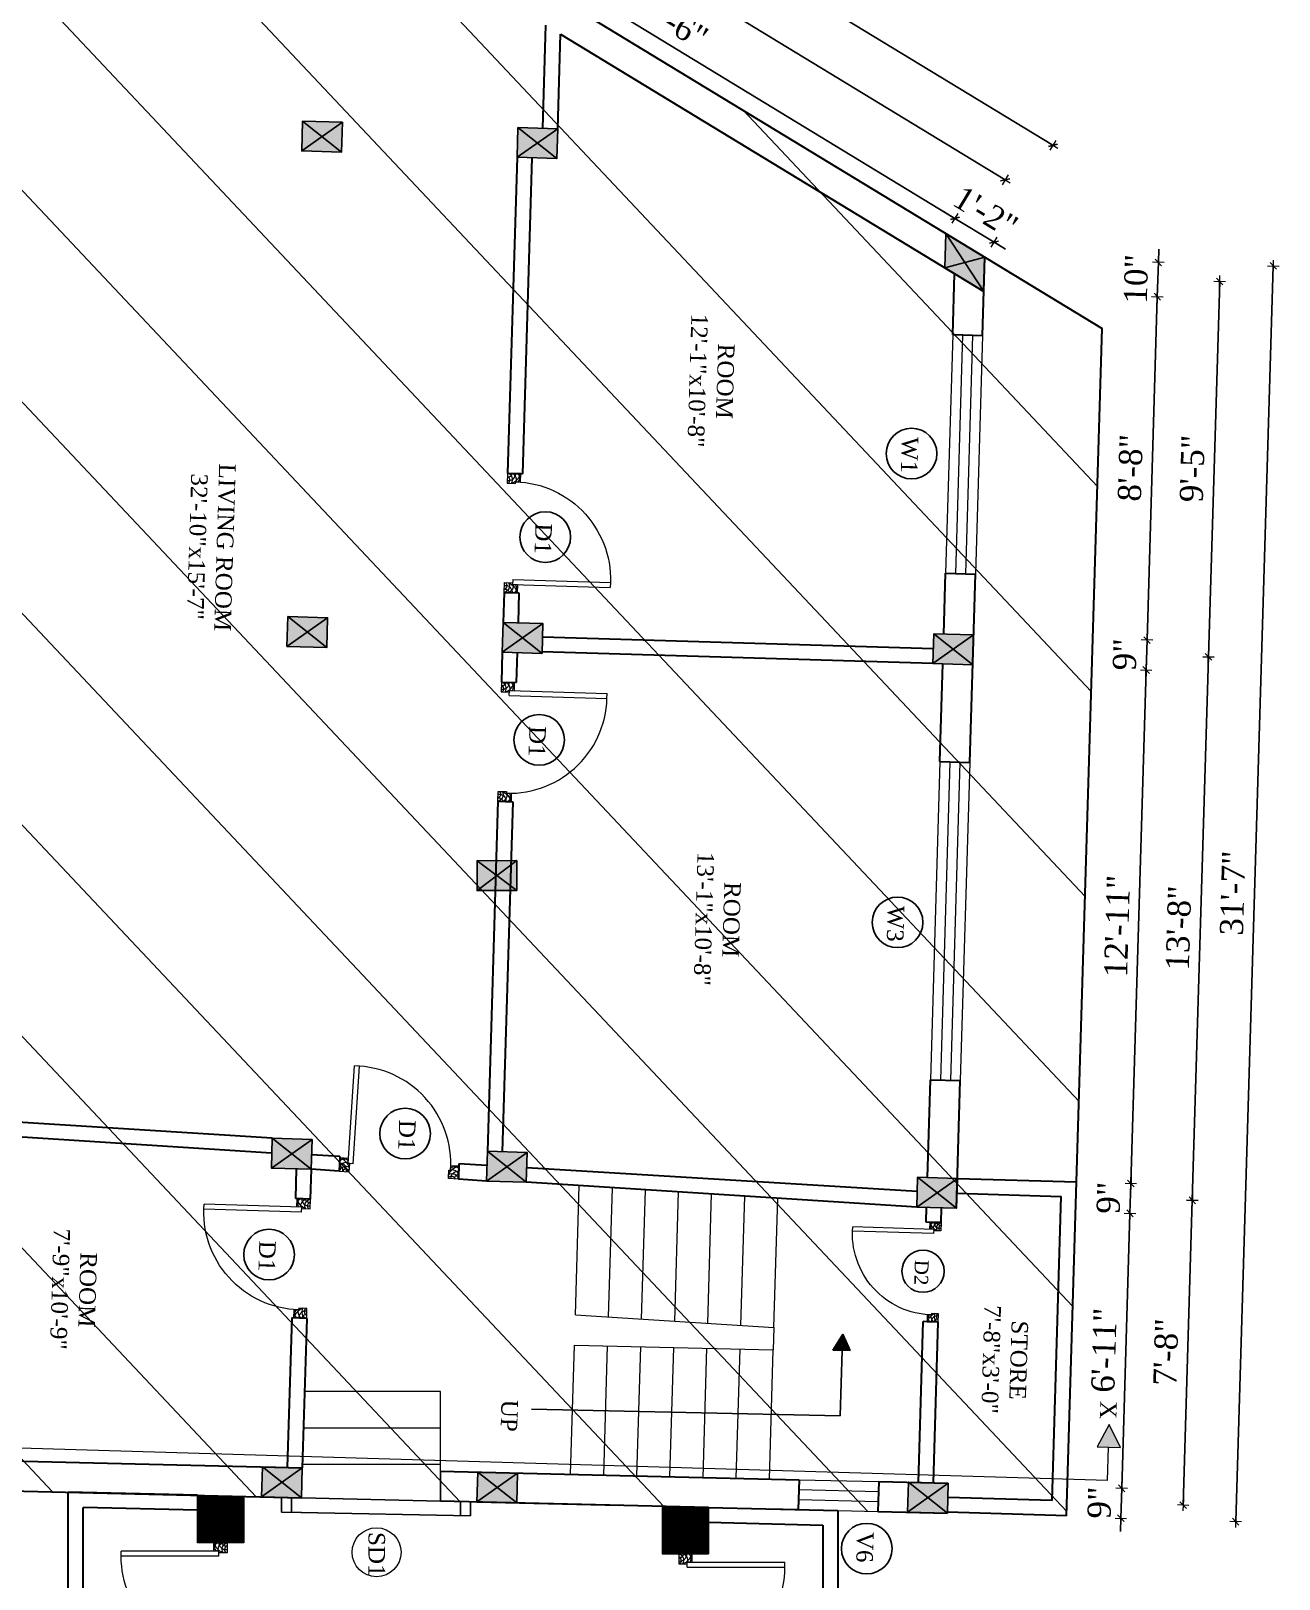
# Model space of a CAD drawing. Header units: inches. Extents: x 4069 to 291496, y -47643 to 12535.
# Drawn here: x 143218.1 to 143594.7, y -23100.2 to -22633.2 of the extents above; entities that cross this region are included whole.
import ezdxf

# ---------------------------------------------------------------- set-up
doc = ezdxf.new("R2010")
doc.units = ezdxf.units.IN
doc.header["$LTSCALE"] = 5
doc.header["$MEASUREMENT"] = 0
for name, color, linetype, lineweight in [('A-WALL', 7, 'Continuous', 9), ('Dimension', 7, 'Continuous', 18), ('DOOR', 62, 'Continuous', 0), ('Dw', 2, 'Continuous', 18), ('tefriş', 30, 'Continuous', 9)]:
    doc.layers.add(name, color=color, linetype=linetype, lineweight=lineweight)
doc.layers.add('dim line', color=7, linetype='Continuous', lineweight=15, true_color=0xfab2b2)
doc.layers.add('TEXT', color=6, linetype='Continuous')
doc.layers.add('WALL', color=7, linetype='Continuous')
doc.styles.add('ordinary', font='times.ttf')
doc.dimstyles.new('Copy of 96', dxfattribs={"dimtxt": 7, "dimasz": 4, "dimexe": 0.5, "dimexo": 0.5, "dimgap": 3, "dimtad": 1, "dimdec": 1, "dimzin": 11, "dimdsep": 46, "dimlunit": 4, "dimtxsty": 'ordinary', "dimblk": 'OBLIQUE', "dimcen": 0.09, "dimse1": 1, "dimse2": 1, "dimclrt": 6, "dimazin": 0, "dimtfac": 1, "dimtdec": 1, "dimtix": 1, "dimtmove": 2, "dimatfit": 3, "dimldrblk": 'leader', "dimfxl": 0.5, "dimfxlon": 1, "dimtolj": 1, "dimtzin": 0, "dimarcsym": 0})

# ---------------------------------------------------------------- blocks, each defined once
blk = doc.blocks.new('C1a')
at = {"color": 1, "ltscale": 5}
for p, q in [((18657.75, 4625.76), (18648.75, 4625.76)), ((18648.75, 4625.76), (18648.82, 4613.76)), ((18657.82, 4613.76), (18657.75, 4625.76)), ((18648.82, 4613.76), (18657.82, 4613.76))]:
    blk.add_line(p, q, dxfattribs=at)
blk = doc.blocks.new('c2a')
at = {"color": 1, "ltscale": 5}
for p, q in [((18091.63, 4625.76), (18084.82, 4613.76)), ((18101.98, 4625.76), (18091.63, 4625.76)), ((18095.17, 4613.76), (18101.98, 4625.76)), ((18084.82, 4613.76), (18095.17, 4613.76))]:
    blk.add_line(p, q, dxfattribs=at)
blk = doc.blocks.new('A$C27B36B59')
at = {"layer": 'DOOR'}
for p, q in [((0, 4), (0, 0)), ((2.5, 4), (0, 4)), ((0, 0), (3, 0)), ((2.5, 2.5), (2.5, 4)), ((3, 2.5), (2.5, 2.5)), ((3, 0), (3, 2.5))]:
    blk.add_line(p, q, dxfattribs=at)
for centre, radius, start, end in [((-1.4, -0.54), 4.75, 22.1411, 72.838), ((1.34, 2.09), 1.64, 45.138, 144.8948), ((2.21, 0.3), 2.49, 83.3149, 152.658), ((0.13, 0.37), 2.05, 349.4875, 93.6805), ((1.96, -0.47), 2.01, 58.7447, 166.495), ((-0.06, 0.32), 1.13, 343.542, 86.947), ((2.08, -0.4), 1.17, 38.2816, 160.1519)]:
    blk.add_arc(centre, radius, start, end, dxfattribs=at)
blk = doc.blocks.new('D2')
at = {"layer": 'DOOR'}
for p, q in [((74473.95, 24047.59), (74473.95, 24018.09)), ((74473.95, 24047.59), (74475.45, 24047.59)), ((74475.45, 24047.59), (74475.45, 24018.13))]:
    blk.add_line(p, q, dxfattribs=at)
blk.add_arc((74473.95, 24047.59), 29.5, 180, 272.9146, dxfattribs=at)
at = {"layer": 'DOOR', "xscale": -1, "rotation": 180}
blk.add_blockref('A$C27B36B59', (74441.95, 24050.09), dxfattribs=at)
at = {"layer": 'DOOR', "rotation": 180}
blk.add_blockref('A$C27B36B59', (74477.95, 24050.09), dxfattribs=at)
blk = doc.blocks.new('x-x')
at = {"ltscale": 5}
for points in [[(11364.03, -701.52), (11364.03, -694.51), (11357.15, -698.09)], [(11364.03, -1135.52), (11364.03, -1128.51), (11357.15, -1132.09)]]:
    blk.add_hatch(color=256, dxfattribs=at).paths.add_polyline_path(points)
for p, q in [((11364.03, -694.51), (11357.15, -698.09)), ((11364.03, -701.52), (11364.03, -694.51)), ((11357.15, -698.09), (11364.03, -701.52)), ((11374.13, -698.09), (11364.03, -698.09)), ((11374.13, -698.09), (11374.13, -1132.09)), ((11364.03, -1128.51), (11357.15, -1132.09)), ((11364.03, -1135.52), (11364.03, -1128.51)), ((11357.15, -1132.09), (11364.03, -1135.52)), ((11374.13, -1132.09), (11364.03, -1132.09))]:
    blk.add_line(p, q, dxfattribs=at)
at = {"layer": 'A-WALL', "color": 1, "ltscale": 5}
blk.add_line((11374.13, -1120.09), (11374.13, -1132.09), dxfattribs=at)
at = {"layer": 'TEXT', "style": 'ordinary'}
for p in [(11350.08, -700.97), (11350.08, -1134.1)]:
    blk.add_text('X', height=5, dxfattribs=at).set_placement(p)
blk = doc.blocks.new('oblique')
at = {"color": 0, "lineweight": -2}
blk.add_line((0.25, 0.25), (-0.25, -0.25), dxfattribs=at)
at = {"layer": 'dim line', "lineweight": 9}
for p, q in [((-0.4375, 0), (0.4375, 0)), ((0, 0.4375), (0, -0.4375))]:
    blk.add_line(p, q, dxfattribs=at)
blk = doc.blocks.new('*D4319')
at = {"layer": 'A-WALL', "color": 0, "lineweight": -2, "ltscale": 50, "transparency": 16777216}
blk.add_line((143317.13, -22580.41), (143496.95, -22689.74), dxfattribs=at)
at = {"layer": 'Defpoints', "color": 0, "ltscale": 50, "transparency": 16777216}
for p in [(143314.36, -22584.98), (143496.95, -22689.74), (143494.17, -22694.3)]:
    blk.add_point(p, dxfattribs=at)
at = {"layer": 'A-WALL', "color": 0, "lineweight": -2, "ltscale": 50, "transparency": 16777216, "xscale": 4, "yscale": 4, "zscale": 4}
for p, rotation in [((143317.13, -22580.41), 148.7014709242215), ((143496.95, -22689.74), 328.7014709242216)]:
    blk.add_blockref('oblique', p, dxfattribs=dict(at, rotation=rotation))
at = {"layer": 'A-WALL', "color": 6, "ltscale": 50, "transparency": 16777216, "insert": (143410.45, -22629.46), "char_height": 7, "attachment_point": 5, "rotation": 328.7015, "style": 'ordinary'}
blk.add_mtext('\\A1;17\'-6"', dxfattribs=at)
blk = doc.blocks.new('_OBLIQUE')
at = {"color": 0, "linetype": 'ByBlock'}
blk.add_line((-0.5, -0.5), (0.5, 0.5), dxfattribs=at)
blk = doc.blocks.new('leader')
at = {"layer": 'Dimension'}
for p, q in [((0, -4.33), (0, 4.33)), ((-4.42, 0), (4.42, 0))]:
    blk.add_line(p, q, dxfattribs=at)
blk = doc.blocks.new('*D4320')
at = {"layer": 'A-WALL', "color": 0, "lineweight": -2, "ltscale": 50, "transparency": 16777216}
for p, q in [((143496.95, -22689.74), (143493.53, -22687.66)), ((143496.95, -22689.74), (143508.74, -22696.91)), ((143508.74, -22696.91), (143512.16, -22698.99))]:
    blk.add_line(p, q, dxfattribs=at)
at = {"layer": 'Defpoints', "color": 0, "ltscale": 50, "transparency": 16777216}
for p in [(143494.17, -22694.3), (143508.74, -22696.91), (143505.97, -22701.47)]:
    blk.add_point(p, dxfattribs=at)
at = {"layer": 'A-WALL', "color": 0, "lineweight": -2, "ltscale": 50, "transparency": 16777216, "xscale": 4, "yscale": 4, "zscale": 4}
for p, rotation in [((143496.95, -22689.74), 328.7014709242216), ((143508.74, -22696.91), 148.7014709242215)]:
    blk.add_blockref('oblique', p, dxfattribs=dict(at, rotation=rotation))
at = {"layer": 'A-WALL', "color": 6, "ltscale": 50, "transparency": 16777216, "insert": (143506.22, -22687.77), "char_height": 7, "attachment_point": 5, "rotation": 328.7015, "style": 'ordinary'}
blk.add_mtext('\\A1;1\'-2"', dxfattribs=at)
blk = doc.blocks.new('*D4321')
at = {"layer": 'A-WALL', "color": 0, "lineweight": -2, "ltscale": 50, "transparency": 16777216}
blk.add_line((143512.1, -22678.11), (143320.49, -22561.61), dxfattribs=at)
at = {"layer": 'Defpoints', "color": 0, "ltscale": 50, "transparency": 16777216}
for p in [(143320.49, -22561.61), (143308.46, -22581.39), (143500.07, -22697.89)]:
    blk.add_point(p, dxfattribs=at)
at = {"layer": 'A-WALL', "color": 0, "lineweight": -2, "ltscale": 50, "transparency": 16777216, "xscale": 4, "yscale": 4, "zscale": 4}
for p, rotation in [((143320.49, -22561.61), 148.7014709223947), ((143512.1, -22678.11), 328.7014709223947)]:
    blk.add_blockref('oblique', p, dxfattribs=dict(at, rotation=rotation))
at = {"layer": 'A-WALL', "color": 6, "ltscale": 50, "transparency": 16777216, "insert": (143419.7, -22614.25), "char_height": 7, "attachment_point": 5, "rotation": 328.7015, "style": 'ordinary'}
blk.add_mtext('\\A1;18\'-8"', dxfattribs=at)
blk = doc.blocks.new('*D4323')
at = {"layer": 'A-WALL', "color": 0, "lineweight": -2, "ltscale": 50, "transparency": 16777216}
blk.add_line((143194.38, -22465.78), (143526.5, -22667.7), dxfattribs=at)
at = {"layer": 'Defpoints', "color": 0, "ltscale": 50, "transparency": 16777216}
for p in [(143173.84, -22499.55), (143526.5, -22667.7), (143505.97, -22701.47)]:
    blk.add_point(p, dxfattribs=at)
at = {"layer": 'A-WALL', "color": 0, "lineweight": -2, "ltscale": 50, "transparency": 16777216, "xscale": 4, "yscale": 4, "zscale": 4}
for p, rotation in [((143194.38, -22465.78), 148.7014709224015), ((143526.5, -22667.7), 328.7014709224015)]:
    blk.add_blockref('oblique', p, dxfattribs=dict(at, rotation=rotation))
at = {"layer": 'A-WALL', "color": 6, "ltscale": 50, "transparency": 16777216, "insert": (143363.85, -22561.13), "char_height": 7, "attachment_point": 5, "rotation": 328.7015, "style": 'ordinary'}
blk.add_mtext('\\A1;32\'-5"', dxfattribs=at)
blk = doc.blocks.new('*D4324')
at = {"layer": 'A-WALL', "color": 0, "lineweight": -2, "ltscale": 50, "transparency": 16777216}
for p, q in [((143558.32, -22703.04), (143558.43, -22699.04)), ((143558.32, -22703.04), (143558.01, -22713.38)), ((143558.01, -22713.38), (143557.89, -22717.38))]:
    blk.add_line(p, q, dxfattribs=at)
at = {"layer": 'Defpoints', "color": 0, "ltscale": 50, "transparency": 16777216}
for p in [(143505.97, -22701.47), (143505.66, -22711.82), (143558.01, -22713.38)]:
    blk.add_point(p, dxfattribs=at)
at = {"layer": 'A-WALL', "color": 0, "lineweight": -2, "ltscale": 50, "transparency": 16777216, "xscale": 4, "yscale": 4, "zscale": 4}
for p, rotation in [((143558.32, -22703.04), 268.2899854281703), ((143558.01, -22713.38), 88.28998542817027)]:
    blk.add_blockref('oblique', p, dxfattribs=dict(at, rotation=rotation))
at = {"layer": 'A-WALL', "color": 6, "ltscale": 50, "transparency": 16777216, "insert": (143551.6, -22708.01), "char_height": 7, "attachment_point": 5, "rotation": 88.29, "style": 'ordinary'}
blk.add_mtext('\\A1;10"', dxfattribs=at)
blk = doc.blocks.new('*D4325')
at = {"layer": 'A-WALL', "color": 0, "lineweight": -2, "ltscale": 50, "transparency": 16777216}
blk.add_line((143558.01, -22713.38), (143554.91, -22816.98), dxfattribs=at)
at = {"layer": 'Defpoints', "color": 0, "ltscale": 50, "transparency": 16777216}
for p in [(143505.66, -22711.82), (143502.56, -22815.42), (143554.91, -22816.98)]:
    blk.add_point(p, dxfattribs=at)
at = {"layer": 'A-WALL', "color": 0, "lineweight": -2, "ltscale": 50, "transparency": 16777216, "xscale": 4, "yscale": 4, "zscale": 4}
for p, rotation in [((143558.01, -22713.38), 88.28998542889815), ((143554.91, -22816.98), 268.2899854288981)]:
    blk.add_blockref('oblique', p, dxfattribs=dict(at, rotation=rotation))
at = {"layer": 'A-WALL', "color": 6, "ltscale": 50, "transparency": 16777216, "insert": (143549.9, -22764.99), "char_height": 7, "attachment_point": 5, "rotation": 88.29, "style": 'ordinary'}
blk.add_mtext('\\A1;8\'-8"', dxfattribs=at)
blk = doc.blocks.new('*D4326')
at = {"layer": 'A-WALL', "color": 0, "lineweight": -2, "ltscale": 50, "transparency": 16777216}
for p, q in [((143554.91, -22816.98), (143555.03, -22812.99)), ((143554.91, -22816.98), (143554.64, -22825.98)), ((143554.64, -22825.98), (143554.53, -22829.98))]:
    blk.add_line(p, q, dxfattribs=at)
at = {"layer": 'Defpoints', "color": 0, "ltscale": 50, "transparency": 16777216}
for p in [(143502.56, -22815.42), (143502.3, -22824.42), (143554.64, -22825.98)]:
    blk.add_point(p, dxfattribs=at)
at = {"layer": 'A-WALL', "color": 0, "lineweight": -2, "ltscale": 50, "transparency": 16777216, "xscale": 4, "yscale": 4, "zscale": 4}
for p, rotation in [((143554.91, -22816.98), 268.2899854288981), ((143554.64, -22825.98), 88.28998542889815)]:
    blk.add_blockref('oblique', p, dxfattribs=dict(at, rotation=rotation))
at = {"layer": 'A-WALL', "color": 6, "ltscale": 50, "transparency": 16777216, "insert": (143548.21, -22821.29), "char_height": 7, "attachment_point": 5, "rotation": 88.29, "style": 'ordinary'}
blk.add_mtext('\\A1;9"', dxfattribs=at)
blk = doc.blocks.new('*D4327')
at = {"layer": 'A-WALL', "color": 0, "lineweight": -2, "ltscale": 50, "transparency": 16777216}
blk.add_line((143554.64, -22825.98), (143550.02, -22980.91), dxfattribs=at)
at = {"layer": 'Defpoints', "color": 0, "ltscale": 50, "transparency": 16777216}
for p in [(143502.3, -22824.42), (143497.67, -22979.35), (143550.02, -22980.91)]:
    blk.add_point(p, dxfattribs=at)
at = {"layer": 'A-WALL', "color": 0, "lineweight": -2, "ltscale": 50, "transparency": 16777216, "xscale": 4, "yscale": 4, "zscale": 4}
for p, rotation in [((143554.64, -22825.98), 88.28998542889815), ((143550.02, -22980.91), 268.2899854288981)]:
    blk.add_blockref('oblique', p, dxfattribs=dict(at, rotation=rotation))
at = {"layer": 'A-WALL', "color": 6, "ltscale": 50, "transparency": 16777216, "insert": (143545.84, -22903.25), "char_height": 7, "attachment_point": 5, "rotation": 88.29, "style": 'ordinary'}
blk.add_mtext('\\A1;12\'-11"', dxfattribs=at)
blk = doc.blocks.new('*D4328')
at = {"layer": 'A-WALL', "color": 0, "lineweight": -2, "ltscale": 50, "transparency": 16777216}
for p, q in [((143550.02, -22980.91), (143549.75, -22989.91)), ((143550.02, -22980.91), (143550.14, -22976.91)), ((143549.75, -22989.91), (143549.63, -22993.91))]:
    blk.add_line(p, q, dxfattribs=at)
at = {"layer": 'Defpoints', "color": 0, "ltscale": 50, "transparency": 16777216}
for p in [(143497.67, -22979.35), (143497.4, -22988.34), (143549.75, -22989.91)]:
    blk.add_point(p, dxfattribs=at)
at = {"layer": 'A-WALL', "color": 0, "lineweight": -2, "ltscale": 50, "transparency": 16777216, "xscale": 4, "yscale": 4, "zscale": 4}
for p, rotation in [((143550.02, -22980.91), 268.2899854288981), ((143549.75, -22989.91), 88.28998542889815)]:
    blk.add_blockref('oblique', p, dxfattribs=dict(at, rotation=rotation))
at = {"layer": 'A-WALL', "color": 6, "ltscale": 50, "transparency": 16777216, "insert": (143543.32, -22985.21), "char_height": 7, "attachment_point": 5, "rotation": 88.29, "style": 'ordinary'}
blk.add_mtext('\\A1;9"', dxfattribs=at)
blk = doc.blocks.new('*D4329')
at = {"layer": 'A-WALL', "color": 0, "lineweight": -2, "ltscale": 50, "transparency": 16777216}
blk.add_line((143549.75, -22989.91), (143547.27, -23072.87), dxfattribs=at)
at = {"layer": 'Defpoints', "color": 0, "ltscale": 50, "transparency": 16777216}
for p in [(143497.4, -22988.34), (143494.92, -23071.31), (143547.27, -23072.87)]:
    blk.add_point(p, dxfattribs=at)
at = {"layer": 'A-WALL', "color": 0, "lineweight": -2, "ltscale": 50, "transparency": 16777216, "xscale": 4, "yscale": 4, "zscale": 4}
for p, rotation in [((143549.75, -22989.91), 88.28998542889815), ((143547.27, -23072.87), 268.2899854288981)]:
    blk.add_blockref('oblique', p, dxfattribs=dict(at, rotation=rotation))
at = {"layer": 'A-WALL', "color": 6, "ltscale": 50, "transparency": 16777216, "insert": (143541.95, -23031.19), "char_height": 7, "attachment_point": 5, "rotation": 88.29, "style": 'ordinary'}
blk.add_mtext('\\A1;6\'-11"', dxfattribs=at)
blk = doc.blocks.new('*D4330')
at = {"layer": 'A-WALL', "color": 0, "lineweight": -2, "ltscale": 50, "transparency": 16777216}
for p, q in [((143547.27, -23072.87), (143547.39, -23068.87)), ((143547.27, -23072.87), (143547.01, -23081.87)), ((143547.01, -23081.87), (143546.89, -23085.86))]:
    blk.add_line(p, q, dxfattribs=at)
at = {"layer": 'Defpoints', "color": 0, "ltscale": 50, "transparency": 16777216}
for p in [(143494.92, -23071.31), (143494.66, -23080.3), (143547.01, -23081.87)]:
    blk.add_point(p, dxfattribs=at)
at = {"layer": 'A-WALL', "color": 0, "lineweight": -2, "ltscale": 50, "transparency": 16777216, "xscale": 4, "yscale": 4, "zscale": 4}
for p, rotation in [((143547.27, -23072.87), 268.2899854288981), ((143547.01, -23081.87), 88.28998542889815)]:
    blk.add_blockref('oblique', p, dxfattribs=dict(at, rotation=rotation))
at = {"layer": 'A-WALL', "color": 6, "ltscale": 50, "transparency": 16777216, "insert": (143540.57, -23077.17), "char_height": 7, "attachment_point": 5, "rotation": 88.29, "style": 'ordinary'}
blk.add_mtext('\\A1;9"', dxfattribs=at)
blk = doc.blocks.new('*D4331')
at = {"layer": 'A-WALL', "color": 0, "lineweight": -2, "ltscale": 50, "transparency": 16777216}
blk.add_line((143565.81, -23077.93), (143568.55, -22985.97), dxfattribs=at)
at = {"layer": 'Defpoints', "color": 0, "ltscale": 50, "transparency": 16777216}
for p in [(143497.54, -22983.85), (143568.55, -22985.97), (143494.79, -23075.81)]:
    blk.add_point(p, dxfattribs=at)
at = {"layer": 'A-WALL', "color": 0, "lineweight": -2, "ltscale": 50, "transparency": 16777216, "xscale": 4, "yscale": 4, "zscale": 4}
for p, rotation in [((143568.55, -22985.97), 88.28998542811846), ((143565.81, -23077.93), 268.2899854281184)]:
    blk.add_blockref('oblique', p, dxfattribs=dict(at, rotation=rotation))
at = {"layer": 'A-WALL', "color": 6, "ltscale": 50, "transparency": 16777216, "insert": (143560.61, -23031.75), "char_height": 7, "attachment_point": 5, "rotation": 88.29, "style": 'ordinary'}
blk.add_mtext('\\A1;7\'-8"', dxfattribs=at)
blk = doc.blocks.new('*D4332')
at = {"layer": 'A-WALL', "color": 0, "lineweight": -2, "ltscale": 50, "transparency": 16777216}
blk.add_line((143568.55, -22985.97), (143573.45, -22822.04), dxfattribs=at)
at = {"layer": 'Defpoints', "color": 0, "ltscale": 50, "transparency": 16777216}
for p in [(143502.43, -22819.92), (143573.45, -22822.04), (143497.54, -22983.85)]:
    blk.add_point(p, dxfattribs=at)
at = {"layer": 'A-WALL', "color": 0, "lineweight": -2, "ltscale": 50, "transparency": 16777216, "xscale": 4, "yscale": 4, "zscale": 4}
for p, rotation in [((143573.45, -22822.04), 88.28998542889812), ((143568.55, -22985.97), 268.2899854288981)]:
    blk.add_blockref('oblique', p, dxfattribs=dict(at, rotation=rotation))
at = {"layer": 'A-WALL', "color": 6, "ltscale": 50, "transparency": 16777216, "insert": (143564.44, -22903.81), "char_height": 7, "attachment_point": 5, "rotation": 88.29, "style": 'ordinary'}
blk.add_mtext('\\A1;13\'-8"', dxfattribs=at)
blk = doc.blocks.new('*D4333')
at = {"layer": 'A-WALL', "color": 0, "lineweight": -2, "ltscale": 50, "transparency": 16777216}
blk.add_line((143573.45, -22822.04), (143576.83, -22708.77), dxfattribs=at)
at = {"layer": 'Defpoints', "color": 0, "ltscale": 50, "transparency": 16777216}
for p in [(143505.81, -22706.64), (143576.83, -22708.77), (143502.43, -22819.92)]:
    blk.add_point(p, dxfattribs=at)
at = {"layer": 'A-WALL', "color": 0, "lineweight": -2, "ltscale": 50, "transparency": 16777216, "xscale": 4, "yscale": 4, "zscale": 4}
for p, rotation in [((143576.83, -22708.77), 88.28998542889812), ((143573.45, -22822.04), 268.2899854288981)]:
    blk.add_blockref('oblique', p, dxfattribs=dict(at, rotation=rotation))
at = {"layer": 'A-WALL', "color": 6, "ltscale": 50, "transparency": 16777216, "insert": (143568.57, -22765.21), "char_height": 7, "attachment_point": 5, "rotation": 88.29, "style": 'ordinary'}
blk.add_mtext('\\A1;9\'-5"', dxfattribs=at)
blk = doc.blocks.new('*D4334')
at = {"layer": 'A-WALL', "color": 0, "lineweight": -2, "ltscale": 50, "transparency": 16777216}
blk.add_line((143592.99, -22704.07), (143581.68, -23082.9), dxfattribs=at)
at = {"layer": 'Defpoints', "color": 0, "ltscale": 50, "transparency": 16777216}
for p in [(143505.97, -22701.47), (143494.66, -23080.3), (143581.68, -23082.9)]:
    blk.add_point(p, dxfattribs=at)
at = {"layer": 'A-WALL', "color": 0, "lineweight": -2, "ltscale": 50, "transparency": 16777216, "xscale": 4, "yscale": 4, "zscale": 4}
for p, rotation in [((143592.99, -22704.07), 88.28998542889815), ((143581.68, -23082.9), 268.2899854288981)]:
    blk.add_blockref('oblique', p, dxfattribs=dict(at, rotation=rotation))
at = {"layer": 'A-WALL', "color": 6, "ltscale": 50, "transparency": 16777216, "insert": (143580.77, -22893.29), "char_height": 7, "attachment_point": 5, "rotation": 88.29, "style": 'ordinary'}
blk.add_mtext('\\A1;31\'-7"', dxfattribs=at)

msp = doc.modelspace()

# ---------------------------------------------------------------- hatches: boundary and pattern name
at = {"layer": 'A-WALL', "ltscale": 5}
h = msp.add_hatch(dxfattribs=at)
h.set_pattern_fill('ANSI31', color=256, angle=270)
h.set_pattern_definition([(315, (141778.61554, 1456.42736), (0.08838834765, 0.08838834765), [])])
h.paths.add_polyline_path([(143282.33668, -23075.27177), (143268.33668, -23075.27177), (143268.33668, -23089.27177), (143282.33668, -23089.27177)])
h = msp.add_hatch(dxfattribs=at)
h.set_pattern_fill('ANSI31', color=256, angle=270)
h.set_pattern_definition([(315, (141769.89787, 1343.48165), (0.08838834765, 0.08838834765), [])])
h.paths.add_polyline_path([(143408.61901, -23078.59637), (143408.61901, -23092.59637), (143422.61901, -23092.59637), (143422.61901, -23078.59637)])
at = {"layer": 'WALL', "linetype": 'ByBlock', "ltscale": 5, "true_color": 0xf8991e}
h = msp.add_hatch(dxfattribs=at)
h.set_pattern_fill('ANSI31', color=30, scale=350, angle=268.2899854)
h.set_pattern_definition([(313.29, (145999.725, -14471.315), (31.8453, 29.99899), [])])
h.paths.add_polyline_path([(143138.46977, -22478.04403), (143541.3401, -22722.97887), (143530.64367, -23081.26722), (143120.75431, -23071.44237)])
h = msp.add_hatch(color=30, dxfattribs=at)
h.dxf.hatch_style = 1
h.paths.add_polyline_path([(143305.96343, -22665.06671), (143300.10038, -22660.38967), (143299.83182, -22669.38566)])
h.paths.add_polyline_path([(143299.83182, -22669.38566), (143311.82647, -22669.74375), (143305.96343, -22665.06671)])
h.paths.add_polyline_path([(143305.96343, -22665.06671), (143311.82647, -22669.74375), (143312.09504, -22660.74776)])
h.paths.add_polyline_path([(143312.09504, -22660.74776), (143300.10038, -22660.38967), (143305.96343, -22665.06671)])
h = msp.add_hatch(color=30, dxfattribs=at)
h.dxf.hatch_style = 1
h.paths.add_polyline_path([(143370.93448, -22667.00637), (143365.07144, -22662.32933), (143364.80287, -22671.32532)])
h.paths.add_polyline_path([(143364.80287, -22671.32532), (143376.79752, -22671.68341), (143370.93448, -22667.00637)])
h.paths.add_polyline_path([(143370.93448, -22667.00637), (143376.79752, -22671.68341), (143377.06609, -22662.68742)])
h.paths.add_polyline_path([(143377.06609, -22662.68742), (143365.07144, -22662.32933), (143370.93448, -22667.00637)])
h = msp.add_hatch(color=30, dxfattribs=at)
h.dxf.hatch_style = 1
h.paths.add_polyline_path([(143499.91603, -22703.06051), (143493.86595, -22704.64862), (143505.65727, -22711.81744)])
h.paths.add_polyline_path([(143499.91603, -22703.06051), (143505.65727, -22711.81744), (143505.96612, -22701.47239)])
h.paths.add_polyline_path([(143505.96612, -22701.47239), (143494.17479, -22694.30357), (143499.91603, -22703.06051)])
h.paths.add_polyline_path([(143499.91603, -22703.06051), (143494.17479, -22694.30357), (143493.86595, -22704.64862)])
h = msp.add_hatch(color=30, dxfattribs=at)
h.dxf.hatch_style = 1
h.paths.add_polyline_path([(143301.50022, -22814.56656), (143295.63718, -22809.88952), (143295.36861, -22818.88551)])
h.paths.add_polyline_path([(143295.36861, -22818.88551), (143307.36327, -22819.2436), (143301.50022, -22814.56656)])
h.paths.add_polyline_path([(143301.50022, -22814.56656), (143307.36327, -22819.2436), (143307.63183, -22810.24761)])
h.paths.add_polyline_path([(143307.63183, -22810.24761), (143295.63718, -22809.88952), (143301.50022, -22814.56656)])
h = msp.add_hatch(color=30, dxfattribs=at)
h.dxf.hatch_style = 1
h.paths.add_polyline_path([(143366.47769, -22816.2912), (143360.61465, -22811.61416), (143360.34608, -22820.61015)])
h.paths.add_polyline_path([(143360.34608, -22820.61015), (143372.34074, -22820.96825), (143366.47769, -22816.2912)])
h.paths.add_polyline_path([(143366.47769, -22816.2912), (143372.34074, -22820.96825), (143372.60931, -22811.97225)])
h.paths.add_polyline_path([(143372.60931, -22811.97225), (143360.61465, -22811.61416), (143366.47769, -22816.2912)])
h = msp.add_hatch(color=30, dxfattribs=at)
h.dxf.hatch_style = 1
h.paths.add_polyline_path([(143496.43264, -22819.74049), (143490.56959, -22815.06345), (143490.30103, -22824.05944)])
h.paths.add_polyline_path([(143490.30103, -22824.05944), (143502.29568, -22824.41753), (143496.43264, -22819.74049)])
h.paths.add_polyline_path([(143496.43264, -22819.74049), (143502.29568, -22824.41753), (143502.56425, -22815.42154)])
h.paths.add_polyline_path([(143502.56425, -22815.42154), (143490.56959, -22815.06345), (143496.43264, -22819.74049)])
h = msp.add_hatch(color=30, dxfattribs=at)
h.dxf.hatch_style = 1
h.paths.add_polyline_path([(143352.74488, -22892.53066), (143358.74488, -22887.99367), (143352.74488, -22883.53049)])
h.paths.add_polyline_path([(143352.74488, -22892.53066), (143364.74488, -22892.45685), (143358.74488, -22887.99367)])
h.paths.add_polyline_path([(143364.74488, -22892.45685), (143364.74488, -22883.45668), (143358.74488, -22887.99367)])
h.paths.add_polyline_path([(143358.74488, -22887.99367), (143364.74488, -22883.45668), (143352.74488, -22883.53049)])
h = msp.add_hatch(color=30, dxfattribs=at)
h.dxf.hatch_style = 1
h.paths.add_polyline_path([(143296.80265, -22971.9167), (143290.93961, -22967.23966), (143290.67104, -22976.23565)])
h.paths.add_polyline_path([(143290.67104, -22976.23565), (143302.6657, -22976.59374), (143296.80265, -22971.9167)])
h.paths.add_polyline_path([(143296.80265, -22971.9167), (143302.6657, -22976.59374), (143302.93426, -22967.59775)])
h.paths.add_polyline_path([(143302.93426, -22967.59775), (143290.93961, -22967.23966), (143296.80265, -22971.9167)])
h = msp.add_hatch(color=30, dxfattribs=at)
h.dxf.hatch_style = 1
h.paths.add_polyline_path([(143361.71468, -22975.83362), (143355.85163, -22971.15658), (143355.58306, -22980.15257)])
h.paths.add_polyline_path([(143355.58306, -22980.15257), (143367.57772, -22980.51066), (143361.71468, -22975.83362)])
h.paths.add_polyline_path([(143361.71468, -22975.83362), (143367.57772, -22980.51066), (143367.84629, -22971.51467)])
h.paths.add_polyline_path([(143367.84629, -22971.51467), (143355.85163, -22971.15658), (143361.71468, -22975.83362)])
h = msp.add_hatch(color=30, dxfattribs=at)
h.dxf.hatch_style = 1
h.paths.add_polyline_path([(143491.53872, -22983.66745), (143485.67568, -22978.99041), (143485.40711, -22987.9864)])
h.paths.add_polyline_path([(143485.40711, -22987.9864), (143497.40177, -22988.34449), (143491.53872, -22983.66745)])
h.paths.add_polyline_path([(143491.53872, -22983.66745), (143497.40177, -22988.34449), (143497.67033, -22979.3485)])
h.paths.add_polyline_path([(143497.67033, -22979.3485), (143485.67568, -22978.99041), (143491.53872, -22983.66745)])
at = {"layer": 'WALL', "linetype": 'ByBlock', "ltscale": 5}
msp.add_hatch(color=2, dxfattribs=at).paths.add_polyline_path([(143463.08673, -23026.3702), (143465.34318, -23031.30088), (143460.09728, -23031.14426)])
at = {"layer": 'WALL', "linetype": 'ByBlock', "ltscale": 5, "true_color": 0xf8991e}
h = msp.add_hatch(color=30, dxfattribs=at)
h.dxf.hatch_style = 1
h.paths.add_polyline_path([(143287.71059, -23075.39913), (143293.8433, -23071.04321), (143287.97916, -23066.40297)])
h.paths.add_polyline_path([(143287.71059, -23075.39913), (143299.70745, -23075.68345), (143293.8433, -23071.04321)])
h.paths.add_polyline_path([(143299.70745, -23075.68345), (143299.97602, -23066.68728), (143293.8433, -23071.04321)])
h.paths.add_polyline_path([(143293.8433, -23071.04321), (143299.97602, -23066.68728), (143287.97916, -23066.40297)])
h = msp.add_hatch(color=30, dxfattribs=at)
h.dxf.hatch_style = 1
h.paths.add_polyline_path([(143352.69357, -23076.93918), (143358.82629, -23072.58326), (143352.96215, -23067.94302)])
h.paths.add_polyline_path([(143352.69357, -23076.93918), (143364.69043, -23077.2235), (143358.82629, -23072.58326)])
h.paths.add_polyline_path([(143364.69043, -23077.2235), (143364.959, -23068.22734), (143358.82629, -23072.58326)])
h.paths.add_polyline_path([(143358.82629, -23072.58326), (143364.959, -23068.22734), (143352.96215, -23067.94302)])
h = msp.add_hatch(color=30, dxfattribs=at)
h.dxf.hatch_style = 1
h.paths.add_polyline_path([(143482.65954, -23080.01929), (143488.79225, -23075.66337), (143482.92811, -23071.02313)])
h.paths.add_polyline_path([(143482.65954, -23080.01929), (143494.6564, -23080.30361), (143488.79225, -23075.66337)])
h.paths.add_polyline_path([(143494.6564, -23080.30361), (143494.92497, -23071.30745), (143488.79225, -23075.66337)])
h.paths.add_polyline_path([(143488.79225, -23075.66337), (143494.92497, -23071.30745), (143482.92811, -23071.02313)])

# ---------------------------------------------------------------- linework, layer by layer
at = {"color": 1, "ltscale": 5}
for p, q in [((143299.83182, -22669.38566), (143312.09504, -22660.74776)), ((143300.10038, -22660.38967), (143311.82647, -22669.74375)), ((143364.80287, -22671.32532), (143377.06609, -22662.68742)), ((143365.07144, -22662.32933), (143376.79752, -22671.68341)), ((143494.17479, -22694.30357), (143505.65727, -22711.81744)), ((143505.96612, -22701.47239), (143493.86595, -22704.64862)), ((143295.36861, -22818.88551), (143307.63183, -22810.24761)), ((143295.63718, -22809.88952), (143307.36327, -22819.2436)), ((143360.34608, -22820.61015), (143372.60931, -22811.97225)), ((143360.61465, -22811.61416), (143372.34074, -22820.96825)), ((143490.30103, -22824.05944), (143502.56425, -22815.42154)), ((143490.56959, -22815.06345), (143502.29568, -22824.41753)), ((143352.74488, -22892.53066), (143364.74488, -22883.45668)), ((143352.74488, -22883.53049), (143364.74488, -22892.45685)), ((143290.93961, -22967.23966), (143302.6657, -22976.59374)), ((143290.67104, -22976.23565), (143302.93426, -22967.59775)), ((143355.58306, -22980.15257), (143367.84629, -22971.51467)), ((143355.85163, -22971.15658), (143367.57772, -22980.51066)), ((143485.40711, -22987.9864), (143497.67033, -22979.3485)), ((143485.67568, -22978.99041), (143497.40177, -22988.34449)), ((143433.47236, -22985.02714), (143433.49358, -22984.69272)), ((143287.71059, -23075.39913), (143299.97602, -23066.68728)), ((143299.70745, -23075.68345), (143287.97916, -23066.40297)), ((143352.69357, -23076.93918), (143364.959, -23068.22734)), ((143352.96215, -23067.94302), (143364.69043, -23077.2235)), ((143482.65954, -23080.01929), (143494.92497, -23071.30745)), ((143482.92811, -23071.02313), (143494.6564, -23080.30361))]:
    msp.add_line(p, q, dxfattribs=at)
at = {"layer": 'A-WALL', "lineweight": 30}
for p, q in [((143138.46977, -22478.04403), (143541.3401, -22722.97887)), ((143372.5681, -22662.55314), (143373.49615, -22631.46687)), ((143377.06609, -22662.68742), (143377.9179, -22634.15518)), ((143377.9179, -22634.15518), (143505.65727, -22711.81744)), ((143364.80287, -22671.32532), (143361.95749, -22766.6342)), ((143369.30086, -22671.45961), (143366.45549, -22766.76849)), ((143505.26128, -22725.0815), (143505.96612, -22701.47239)), ((143496.26529, -22724.81293), (143496.81378, -22706.44082)), ((143533.6543, -22980.42278), (143541.3401, -22722.97887)), ((143496.26529, -22724.81293), (143505.26128, -22725.0815)), ((143361.95749, -22766.6342), (143366.45549, -22766.76849)), ((143493.56826, -22815.15297), (143494.11674, -22796.78086)), ((143494.11674, -22796.78086), (143503.11274, -22797.04943)), ((143501.41537, -22853.90439), (143503.11274, -22797.04943)), ((143360.88322, -22802.61817), (143360.61465, -22811.61416)), ((143360.88322, -22802.61817), (143365.38122, -22802.75245)), ((143365.38122, -22802.75245), (143365.11265, -22811.74845)), ((143490.43531, -22819.56144), (143372.48786, -22816.04021)), ((143360.34608, -22820.61015), (143360.07751, -22829.60615)), ((143364.84408, -22820.74444), (143364.57551, -22829.74043)), ((143490.30103, -22824.05944), (143372.35358, -22820.53821)), ((143492.41938, -22853.63582), (143493.29969, -22824.14896)), ((143360.07751, -22829.60615), (143364.57551, -22829.74043)), ((143492.41938, -22853.63582), (143501.41537, -22853.90439)), ((143359.00324, -22865.59011), (143355.85163, -22971.15658)), ((143359.00324, -22865.59011), (143363.50124, -22865.7244)), ((143363.50124, -22865.7244), (143360.34963, -22971.29086)), ((143488.67434, -22979.07993), (143489.55465, -22949.59307)), ((143489.55465, -22949.59307), (143498.55064, -22949.86164)), ((143497.40177, -22988.34449), (143498.55064, -22949.86164)), ((143290.93961, -22967.23966), (143172.11157, -22959.70366)), ((143290.65479, -22971.73064), (143171.82676, -22964.19463)), ((143298.1677, -22976.45946), (143297.89913, -22985.45545)), ((143302.6657, -22976.59374), (143302.39713, -22985.58974)), ((143311.15244, -22977.1645), (143302.6657, -22976.59374)), ((143311.28303, -22972.79048), (143302.79453, -22972.27826)), ((143311.28303, -22972.79048), (143311.15244, -22977.1645)), ((143347.2343, -22974.95985), (143347.09632, -22979.58181)), ((143355.7228, -22975.47206), (143347.2343, -22974.95985)), ((143485.54684, -22983.30589), (143367.70655, -22976.19518)), ((143355.58306, -22980.15257), (143347.09632, -22979.58181)), ((143485.40711, -22987.9864), (143367.57772, -22980.51066)), ((143497.67033, -22979.3485), (143533.6543, -22980.42278)), ((143530.64697, -23081.15656), (143533.6543, -22980.42278)), ((143302.39713, -22985.58974), (143297.89913, -22985.45545)), ((143497.53605, -22983.8465), (143529.02202, -22984.78649)), ((143526.28326, -23076.52428), (143529.02202, -22984.78649)), ((143488.27149, -22992.57392), (143488.40577, -22988.07593)), ((143492.76949, -22992.70821), (143492.90377, -22988.21021)), ((143492.76949, -22992.70821), (143488.27149, -22992.57392)), ((143296.82486, -23021.43942), (143295.47802, -23066.553)), ((143301.32285, -23021.5737), (143296.82486, -23021.43942)), ((143301.32285, -23021.5737), (143299.97602, -23066.68728)), ((143485.92733, -23071.09421), (143487.37626, -23022.56056)), ((143491.87426, -23022.69485), (143487.37626, -23022.56056)), ((143490.42532, -23071.22849), (143491.87426, -23022.69485)), ((143157.01346, -23063.29917), (143299.97602, -23066.68728)), ((143341.70745, -23067.67629), (143449.93675, -23070.24126)), ((143120.75431, -23071.44237), (143299.70745, -23075.68345)), ((143229.33668, -23416.85764), (143229.33668, -23074.01571)), ((143268.33668, -23074.93998), (143229.33668, -23074.01571)), ((143449.93675, -23070.24126), (143449.66818, -23079.23742)), ((143473.93047, -23070.80989), (143473.66189, -23079.80605)), ((143473.93047, -23070.80989), (143494.92497, -23071.30745)), ((143233.83668, -23414.40771), (143233.83668, -23078.62362)), ((143268.33668, -23079.44124), (143233.83668, -23078.62362)), ((143422.61901, -23078.59637), (143341.70745, -23076.67882)), ((143352.69357, -23076.93918), (143395.68345, -23077.95801)), ((143422.61901, -23092.59637), (143422.61901, -23078.59637)), ((143422.61901, -23078.59637), (143461.61901, -23079.52064)), ((143440.61901, -23079.02296), (143449.66818, -23079.23742)), ((143526.28326, -23076.52428), (143494.79729, -23075.58429)), ((143422.61901, -23083.09763), (143457.11901, -23083.91526)), ((143457.11901, -23083.91526), (143457.11901, -23164.98263)), ((143461.61901, -23079.52064), (143461.61901, -23160.48263)), ((143473.66189, -23079.80605), (143494.6564, -23080.30361)), ((143530.64697, -23081.15656), (143494.663, -23080.08229))]:
    msp.add_line(p, q, dxfattribs=at)
at = {"layer": 'A-WALL', "ltscale": 5}
for p, q in [((143341.70745, -23043.67882), (143300.66292, -23043.67882)), ((143341.70745, -23076.67882), (143341.70745, -23043.67882)), ((143341.70745, -23054.67882), (143300.33452, -23054.67882)), ((143341.70745, -23065.67882), (143300.00613, -23065.67882)), ((143341.70745, -23067.67629), (143341.70745, -23076.67882))]:
    msp.add_line(p, q, dxfattribs=at)
for points in [[(143282.33668, -23075.27177), (143282.33668, -23089.27177), (143268.33668, -23089.27177), (143268.33668, -23075.27177)], [(143408.61901, -23078.59637), (143408.61901, -23092.59637), (143422.61901, -23092.59637), (143422.61901, -23078.59637)]]:
    msp.add_lwpolyline(points, close=True, dxfattribs=at)
msp.add_circle((143322.41613, -23092.15047), 7.38406, dxfattribs=at)
at = {"layer": 'Dw', "color": 3}
for p, q in [((143496.26529, -22724.81293), (143494.11674, -22796.78086)), ((143499.26396, -22724.90245), (143497.11541, -22796.87039)), ((143502.26262, -22724.99197), (143500.11407, -22796.95991)), ((143505.26128, -22725.0815), (143503.11274, -22797.04943)), ((143492.41938, -22853.63582), (143489.55465, -22949.59307)), ((143495.41805, -22853.72535), (143492.55331, -22949.68259)), ((143498.41671, -22853.81487), (143495.55198, -22949.77212)), ((143501.41537, -22853.90439), (143498.55064, -22949.86164)), ((143449.838, -23073.23976), (143473.83172, -23073.80839)), ((143449.90908, -23070.2406), (143473.9028, -23070.80923)), ((143449.69585, -23079.23807), (143473.68956, -23079.80671)), ((143449.76692, -23076.23892), (143473.76064, -23076.80755))]:
    msp.add_line(p, q, dxfattribs=at)
at = {"layer": 'tefriş', "ltscale": 5}
for p, q in [((143382.39086, -23020.50696), (143383.55466, -22981.52433)), ((143392.43247, -23021.14405), (143393.59626, -22982.16142)), ((143402.36195, -23021.77403), (143403.52574, -22982.7914)), ((143412.38113, -23022.4097), (143413.54492, -22983.42707)), ((143422.35545, -23023.04253), (143423.51925, -22984.0599)), ((143432.32978, -23023.67536), (143433.49358, -22984.69272)), ((143442.30411, -23024.30818), (143443.46791, -22985.32555)), ((143382.39086, -23020.50696), (143442.30411, -23024.30818)), ((143442.30411, -23024.30818), (143442.10298, -23031.04539)), ((143380.95413, -23068.60641), (143382.11793, -23029.62378)), ((143382.11793, -23029.62378), (143442.10298, -23031.04539)), ((143390.95114, -23068.84333), (143392.11493, -23029.8607)), ((143400.94814, -23069.08026), (143402.11194, -23030.09763)), ((143410.94704, -23069.31722), (143412.11083, -23030.33459)), ((143420.94215, -23069.5541), (143422.10595, -23030.57147)), ((143430.93915, -23069.79102), (143432.10295, -23030.80839)), ((143440.93918, -23070.02802), (143442.10298, -23031.04539))]:
    msp.add_line(p, q, dxfattribs=at)
at = {"layer": 'TEXT'}
for centre, radius in [((143483.83985, -22760.70786), 7.64038), ((143373.30827, -22785.86603), 7.64038), ((143371.48108, -22847.06968), 7.64038), ((143479.61844, -22902.1085), 7.64038), ((143331.02583, -22965.83288), 7.64038), ((143289.97208, -23002.34188), 7.64038), ((143487.3189, -23007.35671), 6.36673), ((143470.33672, -23091.05081), 7.64038)]:
    msp.add_circle(centre, radius, dxfattribs=at)
at = {"layer": 'WALL', "color": 2, "linetype": 'ByBlock', "ltscale": 5}
for p, q in [((143460.09728, -23031.14426), (143463.08673, -23026.3702)), ((143463.08673, -23026.3702), (143465.34318, -23031.30088)), ((143465.34318, -23031.30088), (143460.09728, -23031.14426)), ((143462.94167, -23031.22918), (143462.35052, -23051.03035)), ((143369.18868, -23048.94185), (143462.35052, -23051.03035))]:
    msp.add_line(p, q, dxfattribs=at)
at = {"layer": 'WALL', "color": 2, "linetype": 'ByBlock'}
for p, q in [((143293.70745, -23075.54125), (143293.70745, -23080.05551)), ((143296.70745, -23075.61235), (143296.70745, -23080.11361)), ((143299.70745, -23075.68345), (143341.70745, -23076.67882)), ((143347.70745, -23076.82101), (143347.70745, -23081.12109)), ((143350.70745, -23076.89211), (143350.70745, -23081.17964)), ((143299.70745, -23080.18471), (143293.70745, -23080.04251)), ((143299.60083, -23080.18218), (143350.70745, -23081.17964))]:
    msp.add_line(p, q, dxfattribs=at)
at = {"layer": 'WALL', "color": 2, "linetype": 'ByBlock', "ltscale": 5}
for points in [[(143300.10038, -22660.38967), (143299.83182, -22669.38566), (143311.82647, -22669.74375), (143312.09504, -22660.74776)], [(143365.07144, -22662.32933), (143364.80287, -22671.32532), (143376.79752, -22671.68341), (143377.06609, -22662.68742)], [(143494.17479, -22694.30357), (143493.86595, -22704.64862), (143505.65727, -22711.81744), (143505.96612, -22701.47239)], [(143295.63718, -22809.88952), (143295.36861, -22818.88551), (143307.36327, -22819.2436), (143307.63183, -22810.24761)], [(143360.61465, -22811.61416), (143360.34608, -22820.61015), (143372.34074, -22820.96825), (143372.60931, -22811.97225)], [(143490.56959, -22815.06345), (143490.30103, -22824.05944), (143502.29568, -22824.41753), (143502.56425, -22815.42154)], [(143364.74488, -22883.45668), (143352.74488, -22883.53049), (143352.74488, -22892.53066), (143364.74488, -22892.45685)], [(143290.93961, -22967.23966), (143290.67104, -22976.23565), (143302.6657, -22976.59374), (143302.93426, -22967.59775)], [(143355.85163, -22971.15658), (143355.58306, -22980.15257), (143367.57772, -22980.51066), (143367.84629, -22971.51467)], [(143485.67568, -22978.99041), (143485.40711, -22987.9864), (143497.40177, -22988.34449), (143497.67033, -22979.3485)], [(143299.97602, -23066.68728), (143287.97916, -23066.40297), (143287.71059, -23075.39913), (143299.70745, -23075.68345)], [(143364.959, -23068.22734), (143352.96215, -23067.94302), (143352.69357, -23076.93918), (143364.69043, -23077.2235)], [(143494.92497, -23071.30745), (143482.92811, -23071.02313), (143482.65954, -23080.01929), (143494.6564, -23080.30361)]]:
    msp.add_lwpolyline(points, close=True, dxfattribs=at)

# ---------------------------------------------------------------- block references
at = {"layer": 'A-WALL', "color": 1, "rotation": 268.2899854281289}
msp.add_blockref('x-x', (144580.16443, -11722.30029), dxfattribs=at)
at = {"layer": 'WALL', "color": 2, "linetype": 'ByBlock', "ltscale": 5}
for name, p, rotation in [('c2a', (139422.13857, -4479.85928), 268.2899854281289), ('C1a', (138738.98571, -4234.71144), 270), ('C1a', (139232.77323, -4288.21002), 268.2899854281289), ('C1a', (139297.75621, -4289.75007), 268.2899854281578), ('C1a', (139427.72218, -4292.83018), 268.2899854281289)]:
    msp.add_blockref(name, p, dxfattribs=dict(at, rotation=rotation))
at = {"layer": 'WALL', "color": 2, "linetype": 'ByBlock', "xscale": -1}
for p, rotation in [((169622.75377, 50924.48745), 88.28998542812892), ((117040.52657, -96712.69535), 268.2899854281289), ((119227.24877, -97567.223), 269.9999999998168)]:
    msp.add_blockref('D2', p, dxfattribs=dict(at, rotation=rotation))
at = {"layer": 'WALL', "color": 2, "linetype": 'ByBlock'}
for p, rotation in [((165176.96184, -97992.06689), 88.28998542812889), ((219235.03372, -3978.84362), 176.1524916298231), ((167463.70693, -97570.54759), 89.99999999999999)]:
    msp.add_blockref('D2', p, dxfattribs=dict(at, rotation=rotation))
at = {"layer": 'WALL', "color": 2, "linetype": 'ByBlock', "xscale": -0.8332999999984168, "yscale": 0.8333000000000083, "zscale": 0.8333, "rotation": 268.2899854281289}
msp.add_blockref('D2', (121608.75275, -84429.50532), dxfattribs=at)

# ---------------------------------------------------------------- texts
at = {"layer": 'TEXT', "style": 'ordinary'}
for s, height, rotation, p in [('W1', 5, 268.2903735, (143480.92728, -22755.58567)), ('D1', 5, 268.2895973, (143370.36786, -22781.67842)), ('D1', 5, 268.2903735, (143368.54216, -22842.83007)), ('W3', 5, 268.2903735, (143476.70587, -22896.98631)), ('D1', 5, 268.2895973, (143329.22546, -22961.62723)), ('D1', 5, 268.2903735, (143287.03317, -22998.10227)), ('D2', 4.1665, 268.2895973, (143484.86866, -23003.86717)), ('UP', 5, 268.2895973, (143360.1157, -23046.06162)), ('SD1', 5, 270, (143319.97201, -23086.03295)), ('V6', 5, 268.2903735, (143467.42415, -23085.92861))]:
    msp.add_text(s, height=height, rotation=rotation, dxfattribs=at).set_placement(p)
at = {"layer": 'TEXT', "char_height": 5, "attachment_point": 8, "rotation": 268.2895973, "style": 'ordinary'}
for s, insert in [('ROOM\\P12\'-1"x10\'-8"', (143416.74793, -22738.56698)), ('LIVING ROOM\\P32\'-10"x15\'-7"', (143265.76556, -22788.67251)), ('ROOM\\P13\'-1"x10\'-8"', (143418.62653, -22900.96581)), ('ROOM\\P7\'-9"x10\'-9"', (143224.34085, -23012.64527)), ('STORE\\P7\'-8"x3\'-0"', (143505.29664, -23033.86088))]:
    msp.add_mtext_dynamic_manual_height_columns(s, width=101.5687276, gutter_width=1720.71691, heights=[0], dxfattribs=dict(at, insert=insert))

# ---------------------------------------------------------------- dimensions: what is measured, and where the dimension line sits
at = {"layer": 'A-WALL', "ltscale": 50}
for p1, p2, distance, picture, middle in [((143173.84375, -22499.55051), (143505.96612, -22701.47239), 39.52759, '*D4323', (143363.8476, -22561.1304)), ((143500.07045, -22697.88798), (143308.4614, -22581.39459), -23.15088, '*D4321', (143419.70094, -22614.25368)), ((143505.96612, -22701.47239), (143505.65727, -22711.81744), 52.37244, '*D4324', (143551.60317, -22708.01199)), ((143494.79068, -23075.80553), (143497.53605, -22983.8465), -71.04877, '*D4331', (143560.61277, -23031.7501))]:
    dim = msp.add_aligned_dim(p1=p1, p2=p2, distance=distance, dimstyle='Copy of 96', override={"dimdec": 0, "dimblk": 'oblique', "dimtdec": 0, "dimarcsym": 1}, dxfattribs=at)
    dim.commit()
    dim.dimension.update_dxf_attribs({"geometry": picture, "text_midpoint": middle})
for base, p1, p2, angle, picture, middle in [((143496.9499, -22689.73904), (143314.35706, -22584.979), (143494.17479, -22694.30357), 148.7014709, '*D4319', (143410.45448, -22629.46232)), ((143508.74123, -22696.90787), (143494.17479, -22694.30357), (143505.96612, -22701.47239), 148.7014709, '*D4320', (143506.2223, -22687.76939)), ((143581.68345, -23082.90174), (143505.96612, -22701.47239), (143494.6564, -23080.30361), 268.2899854, '*D4334', (143580.77058, -22893.29005)), ((143576.82883, -22708.76508), (143502.42997, -22819.91953), (143505.8117, -22706.64492), 268.2899854, '*D4333', (143568.57023, -22765.20631)), ((143554.91337, -22816.98438), (143505.65727, -22711.81744), (143502.56425, -22815.42154), 88.2899854, '*D4325', (143549.90224, -22764.98656)), ((143554.6448, -22825.98037), (143502.56425, -22815.42154), (143502.29568, -22824.41753), 88.2899854, '*D4326', (143548.21135, -22821.2863)), ((143573.4471, -22822.0397), (143497.53605, -22983.8465), (143502.42997, -22819.91953), 268.2899854, '*D4332', (143564.4425, -22903.80741)), ((143550.01945, -22980.91135), (143502.29568, -22824.41753), (143497.67033, -22979.3485), 88.2899854, '*D4327', (143545.83502, -22903.25189)), ((143549.75088, -22989.90734), (143497.67033, -22979.3485), (143497.40177, -22988.34449), 88.2899854, '*D4328', (143543.31744, -22985.21327)), ((143547.27409, -23072.87029), (143497.40177, -22988.34449), (143494.92497, -23071.30745), 88.2899854, '*D4329', (143541.95484, -23031.19304)), ((143547.00551, -23081.86645), (143494.92497, -23071.30745), (143494.6564, -23080.30361), 88.2899854, '*D4330', (143540.57207, -23077.1723))]:
    dim = msp.add_linear_dim(base=base, p1=p1, p2=p2, angle=angle, dimstyle='Copy of 96', override={"dimdec": 0, "dimblk": 'oblique', "dimtdec": 0, "dimarcsym": 1}, dxfattribs=at)
    dim.commit()
    dim.dimension.update_dxf_attribs({"geometry": picture, "text_midpoint": middle})

doc.saveas('drawing.dxf')
